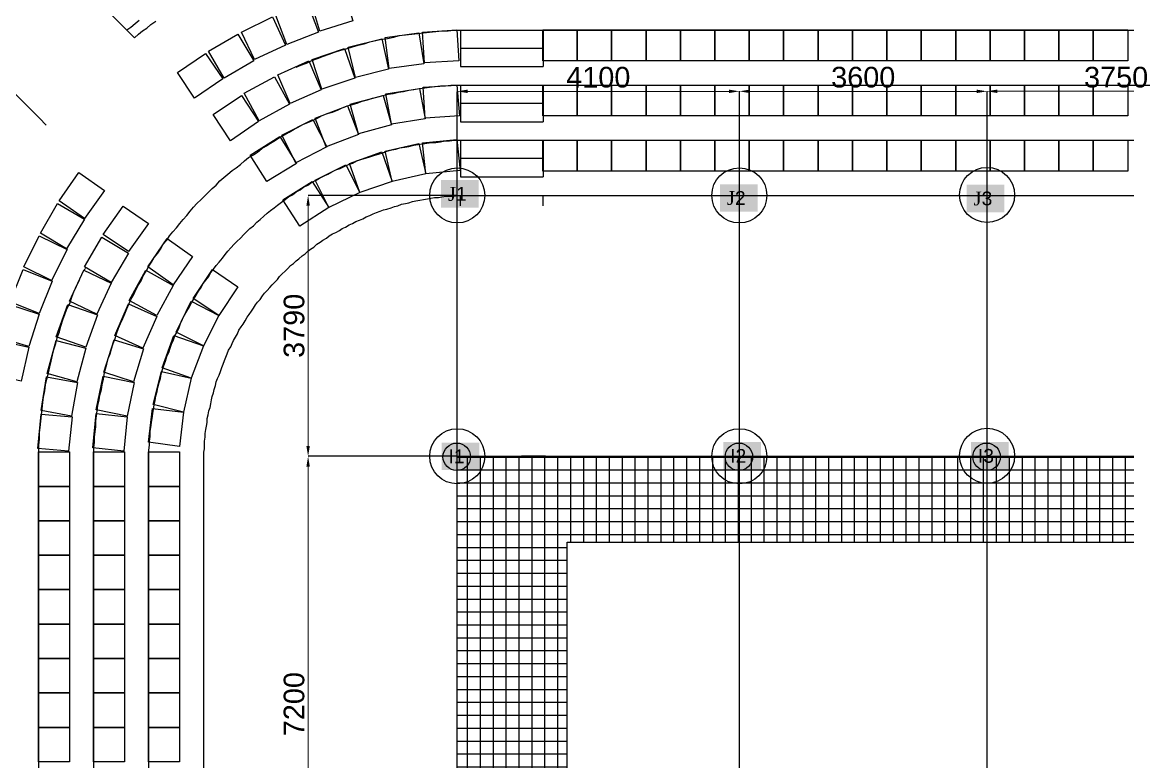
# Model space of a CAD drawing. Header units: millimetres. Extents: x -30921 to 91963, y -65754 to 26853.
# Drawn here: x -21473 to -5404, y 4031 to 14776 of the extents above; entities that cross this region are included whole.
import ezdxf

# ---------------------------------------------------------------- set-up
doc = ezdxf.new("R2010")
doc.units = ezdxf.units.MM
doc.header["$LTSCALE"] = 0.1
doc.header["$MEASUREMENT"] = 0
doc.layers.get('Defpoints').update_dxf_attribs({"linetype": 'CONTINUOUS'})
for name, color, linetype in [('GRADIN ESCALIER', 7, 'CONTINUOUS'), ('GRADINS_FIXES_BAS', 7, 'CONTINUOUS'), ('LOADIST POINTS_ACCROCHES', 7, 'CONTINUOUS'), ('LOADIST POINTS_ACCROCHES_nom', 7, 'CONTINUOUS'), ('SALLE PASSERELLE', 8, 'CONTINUOUS'), ('SALLE PTRES_FACE__LOINTAIN', 100, 'CONTINUOUS'), ('SALLE PTRES_JARDIN_COUR', 90, 'CONTINUOUS')]:
    doc.layers.add(name, color=color, linetype=linetype)
doc.layers.add('LOADIST COTATIONS', color=6, linetype='CONTINUOUS', lineweight=20)
doc.styles.add('Century Gothic (italic)', font='arial.ttf')
doc.styles.get("Standard").update_dxf_attribs({"font": 'ARIALUNI.TTF'})
doc.dimstyles.new('COTATIONS', dxfattribs={"dimtxt": 300, "dimasz": 150, "dimexe": 0.18, "dimexo": 0.0625, "dimgap": 50, "dimtad": 1, "dimdec": 0, "dimzin": 0, "dimdsep": 46, "dimtxsty": 'Century Gothic (italic)', "dimcen": 0.09, "dimclrd": 256, "dimclre": 256, "dimclrt": 256, "dimadec": 0, "dimazin": 0, "dimtfac": 1, "dimtdec": 0, "dimtofl": 0, "dimtmove": 2, "dimatfit": 3, "dimfxl": 0.18, "dimtfillclr": 2, "dimtolj": 1, "dimtzin": 0, "dimlwd": -1, "dimarcsym": 0})

# ---------------------------------------------------------------- blocks, each defined once
blk = doc.blocks.new('*D2')
at = {"layer": 'Defpoints', "color": 0, "linetype": 'Continuous', "transparency": 16777216}
for p in [(-15150, 8470), (-17317, 1270), (-15152, 1270)]:
    blk.add_point(p, dxfattribs=at)
at = {"layer": 'LOADIST COTATIONS', "linetype": 'Continuous', "lineweight": -2, "transparency": 16777216}
for p, q in [((-15150, 8470), (-17317, 8470)), ((-15152, 1270), (-17317, 1270))]:
    blk.add_line(p, q, dxfattribs=at)
at = {"layer": 'LOADIST COTATIONS', "transparency": 16777216}
blk.add_line((-17317, 8320), (-17317, 1420), dxfattribs=at)
at = {"layer": 'LOADIST COTATIONS', "linetype": 'Continuous', "transparency": 16777216}
for points in [[(-17342, 8320), (-17292, 8320), (-17317, 8470)], [(-17342, 1420), (-17292, 1420), (-17317, 1270)]]:
    blk.add_solid(points, dxfattribs=at)
at = {"layer": 'LOADIST COTATIONS', "linetype": 'Continuous', "transparency": 16777216, "insert": (-17520, 4870), "char_height": 300, "attachment_point": 5, "rotation": 90, "style": 'Century Gothic (italic)'}
blk.add_mtext('\\A1;7200', dxfattribs=at)
blk = doc.blocks.new('*D15')
at = {"layer": 'Defpoints', "color": 0, "linetype": 'Continuous', "transparency": 16777216}
for p in [(-17317, 12260), (-15150, 12260), (-15150, 8470)]:
    blk.add_point(p, dxfattribs=at)
at = {"layer": 'LOADIST COTATIONS', "linetype": 'Continuous', "lineweight": -2, "transparency": 16777216}
for p, q in [((-15150, 12260), (-17317, 12260)), ((-15150, 8470), (-17317, 8470))]:
    blk.add_line(p, q, dxfattribs=at)
at = {"layer": 'LOADIST COTATIONS', "transparency": 16777216}
blk.add_line((-17317, 8620), (-17317, 12110), dxfattribs=at)
at = {"layer": 'LOADIST COTATIONS', "linetype": 'Continuous', "transparency": 16777216}
for points in [[(-17342, 12110), (-17292, 12110), (-17317, 12260)], [(-17342, 8620), (-17292, 8620), (-17317, 8470)]]:
    blk.add_solid(points, dxfattribs=at)
at = {"layer": 'LOADIST COTATIONS', "linetype": 'Continuous', "transparency": 16777216, "insert": (-17520, 10365), "char_height": 300, "attachment_point": 5, "rotation": 90, "style": 'Century Gothic (italic)'}
blk.add_mtext('\\A1;3790', dxfattribs=at)
blk = doc.blocks.new('*D16')
at = {"layer": 'Defpoints', "color": 0, "linetype": 'Continuous', "transparency": 16777216}
for p in [(-11050, 13771), (-15150, 12260), (-11050, 12260)]:
    blk.add_point(p, dxfattribs=at)
at = {"layer": 'LOADIST COTATIONS', "linetype": 'Continuous', "lineweight": -2, "transparency": 16777216}
for p, q in [((-15150, 12260), (-15150, 13771)), ((-11050, 12260), (-11050, 13771))]:
    blk.add_line(p, q, dxfattribs=at)
at = {"layer": 'LOADIST COTATIONS', "transparency": 16777216}
blk.add_line((-15000, 13771), (-11200, 13771), dxfattribs=at)
at = {"layer": 'LOADIST COTATIONS', "linetype": 'Continuous', "transparency": 16777216}
for points in [[(-15000, 13796), (-15000, 13746), (-15150, 13771)], [(-11200, 13796), (-11200, 13746), (-11050, 13771)]]:
    blk.add_solid(points, dxfattribs=at)
at = {"layer": 'LOADIST COTATIONS', "linetype": 'Continuous', "transparency": 16777216, "insert": (-13100, 13974), "char_height": 300, "attachment_point": 5, "style": 'Century Gothic (italic)'}
blk.add_mtext('\\A1;4100', dxfattribs=at)
blk = doc.blocks.new('*D17')
at = {"layer": 'Defpoints', "color": 0, "linetype": 'Continuous', "transparency": 16777216}
for p in [(-7450, 13771), (-11050, 12260), (-7450, 12260)]:
    blk.add_point(p, dxfattribs=at)
at = {"layer": 'LOADIST COTATIONS', "linetype": 'Continuous', "lineweight": -2, "transparency": 16777216}
for p, q in [((-11050, 12260), (-11050, 13772)), ((-7450, 12260), (-7450, 13772))]:
    blk.add_line(p, q, dxfattribs=at)
at = {"layer": 'LOADIST COTATIONS', "transparency": 16777216}
blk.add_line((-10900, 13771), (-7600, 13771), dxfattribs=at)
at = {"layer": 'LOADIST COTATIONS', "linetype": 'Continuous', "transparency": 16777216}
for points in [[(-10900, 13796), (-10900, 13746), (-11050, 13771)], [(-7600, 13796), (-7600, 13746), (-7450, 13771)]]:
    blk.add_solid(points, dxfattribs=at)
at = {"layer": 'LOADIST COTATIONS', "linetype": 'Continuous', "transparency": 16777216, "insert": (-9250, 13975), "char_height": 300, "attachment_point": 5, "style": 'Century Gothic (italic)'}
blk.add_mtext('\\A1;3600', dxfattribs=at)
blk = doc.blocks.new('*D18')
at = {"layer": 'Defpoints', "color": 0, "linetype": 'Continuous', "transparency": 16777216}
for p in [(-3700, 13772), (-7450, 12260), (-3700, 12260)]:
    blk.add_point(p, dxfattribs=at)
at = {"layer": 'LOADIST COTATIONS', "linetype": 'Continuous', "lineweight": -2, "transparency": 16777216}
for p, q in [((-7450, 12260), (-7450, 13772)), ((-3700, 12260), (-3700, 13772))]:
    blk.add_line(p, q, dxfattribs=at)
at = {"layer": 'LOADIST COTATIONS', "transparency": 16777216}
blk.add_line((-7300, 13772), (-3850, 13772), dxfattribs=at)
at = {"layer": 'LOADIST COTATIONS', "linetype": 'Continuous', "transparency": 16777216}
for points in [[(-7300, 13797), (-7300, 13747), (-7450, 13772)], [(-3850, 13797), (-3850, 13747), (-3700, 13772)]]:
    blk.add_solid(points, dxfattribs=at)
at = {"layer": 'LOADIST COTATIONS', "linetype": 'Continuous', "transparency": 16777216, "insert": (-5575, 13975), "char_height": 300, "attachment_point": 5, "style": 'Century Gothic (italic)'}
blk.add_mtext('\\A1;3750', dxfattribs=at)

msp = doc.modelspace()

# ---------------------------------------------------------------- hatches: boundary and pattern name
at = {"layer": 'SALLE PASSERELLE', "linetype": 'Continuous'}
h = msp.add_hatch(dxfattribs=at)
h.set_pattern_fill('ANSI37', color=256, scale=1500, angle=45)
h.set_pattern_definition([(90, (-0.13, 21.72), (-187.5, 3e-14), []), (180, (-0.13, 21.72), (-3e-14, -187.5), [])])
h.paths.add_polyline_path([(13548.215, -41696.439), (-13550.129, -41696.142), (-13550.129, 21.876), (13540.028, 21.562)], flags=16)
h.paths.add_polyline_path([(13548.459, -42936.439), (-13550.129, -42936.142), (-13550.129, -48896.142), (13549.628, -48896.438)], flags=16)
h.paths.add_polyline_path([(-13550.129, 1261.876), (13539.785, 1261.876), (13538.615, 7222.562), (-13550.129, 7222.876)], flags=16)
h.paths.add_polyline_path([(15149.871, -50136.124), (-15150.129, -50136.124), (-15150.129, 8462.876), (15138.371, 8462.876)])

# ---------------------------------------------------------------- linework, layer by layer
at = {"layer": 'GRADIN ESCALIER', "color": 7, "linetype": 'Continuous'}
for p, q in [((-19951.628, 14659.876), (-21321.628, 16029.876)), ((-21221.628, 13379.876), (-22591.628, 14749.876)), ((-19951.628, 14659.876), (-19841.628, 14549.876)), ((-19951.628, 14659.876), (-19841.628, 14549.876)), ((-15101.629, 14659.876), (-15101.629, 14129.876)), ((-13901.629, 14659.876), (-13901.629, 14129.876)), ((-15101.629, 14399.876), (-13901.629, 14399.876)), ((-15101.629, 14129.876), (-13901.629, 14129.876)), ((-15101.629, 13859.876), (-15101.629, 13329.876)), ((-13901.629, 13859.876), (-13901.629, 13329.876)), ((-15101.629, 13599.876), (-13901.629, 13599.876)), ((-21221.628, 13379.876), (-21121.628, 13279.876)), ((-15101.629, 13329.876), (-13901.629, 13329.876)), ((-15101.629, 13059.876), (-15101.629, 12529.876)), ((-13901.629, 13059.876), (-13901.629, 12529.876)), ((-15101.629, 12799.876), (-13901.629, 12799.876)), ((-15101.629, 12529.876), (-13901.629, 12529.876)), ((-15101.629, 12109.876), (-15101.629, 12259.876)), ((-13901.629, 12109.876), (-13901.629, 12259.876))]:
    msp.add_line(p, q, dxfattribs=at)
for points in [[(-19771.628, 14799.876), (-19831.628, 14749.876), (-19891.628, 14699.876), (-19951.628, 14659.876), (-19841.628, 14549.876), (-19781.628, 14599.876), (-19721.628, 14649.876), (-19661.628, 14689.876), (-19601.628, 14739.876), (-19531.628, 14789.876)], [(-17491.628, 14119.876), (-17421.628, 14149.876), (-17341.628, 14179.876), (-17261.628, 14219.876), (-17181.628, 14249.876), (-17091.628, 14279.876), (-17011.628, 14309.876), (-16931.628, 14339.876), (-16841.628, 14369.876), (-16761.628, 14389.876), (-16671.628, 14419.876), (-16591.628, 14439.876), (-16501.628, 14459.876), (-16421.628, 14489.876), (-16331.629, 14509.876), (-16251.629, 14529.876), (-16161.629, 14539.876), (-16071.629, 14559.876), (-15991.629, 14579.876), (-15901.629, 14589.876), (-15811.629, 14599.876), (-15721.629, 14609.876), (-15641.629, 14619.876), (-15551.629, 14629.876), (-15461.629, 14639.876), (-15371.629, 14649.876), (-15281.629, 14649.876), (-15201.629, 14659.876), (-15111.629, 14659.876), (-15021.629, 14659.876), (-14941.629, 14659.876), (15038.371, 14659.876)], [(-20431.629, -50000.124), (-20431.629, 8369.876), (-20431.629, 8439.876), (-20431.629, 8519.876), (-20431.629, 8599.876), (-20421.628, 8669.876), (-20421.628, 8749.876), (-20411.628, 8829.876), (-20401.628, 8899.876), (-20401.628, 8979.876), (-20391.628, 9059.876), (-20381.628, 9129.876), (-20371.628, 9209.876), (-20351.628, 9289.876), (-20341.628, 9359.876), (-20321.628, 9439.876), (-20311.628, 9509.876), (-20291.628, 9589.876), (-20281.628, 9659.876), (-20261.628, 9739.876), (-20241.628, 9809.876), (-20221.628, 9889.876), (-20191.628, 9959.876), (-20171.628, 10029.876), (-20151.628, 10109.876), (-20121.628, 10179.876), (-20101.628, 10249.876), (-20071.628, 10329.876), (-20041.628, 10399.876), (-20011.628, 10469.876), (-19981.628, 10539.876), (-19951.628, 10609.876), (-19921.628, 10679.876), (-19891.628, 10749.876), (-19851.628, 10819.876), (-19821.628, 10889.876), (-19781.628, 10959.876), (-19741.628, 11019.876), (-19711.628, 11089.876), (-19671.628, 11159.876), (-19631.628, 11229.876), (-19591.628, 11289.876), (-19551.628, 11359.876), (-19501.628, 11419.876), (-19461.628, 11479.876), (-19421.628, 11549.876), (-19371.628, 11609.876), (-19331.628, 11669.876), (-19281.628, 11729.876), (-19231.628, 11789.876), (-19181.628, 11849.876), (-19131.628, 11909.876), (-19081.628, 11969.876), (-19031.628, 12029.876), (-18981.628, 12089.876), (-18931.628, 12139.876), (-18871.628, 12199.876), (-18821.628, 12249.876), (-18761.628, 12309.876), (-18711.628, 12359.876), (-18651.628, 12409.876), (-18601.628, 12469.876), (-18541.628, 12519.876), (-18481.628, 12569.876), (-18421.628, 12619.876), (-18361.628, 12659.876), (-18301.628, 12709.876), (-18241.628, 12759.876), (-18181.628, 12809.876), (-18111.628, 12849.876), (-18051.628, 12889.876), (-17991.628, 12939.876), (-17921.628, 12979.876), (-17861.628, 13019.876), (-17791.628, 13059.876), (-17731.628, 13099.876), (-17661.628, 13139.876), (-17591.628, 13179.876), (-17521.628, 13219.876), (-17461.628, 13249.876), (-17391.628, 13289.876), (-17321.628, 13319.876), (-17251.628, 13349.876), (-17181.628, 13379.876), (-17111.628, 13419.876), (-17041.628, 13449.876), (-16961.628, 13469.876), (-16891.628, 13499.876), (-16821.628, 13529.876), (-16751.628, 13559.876), (-16671.628, 13579.876), (-16601.628, 13599.876), (-16531.628, 13629.876), (-16451.628, 13649.876), (-16381.629, 13669.876), (-16301.629, 13689.876), (-16231.629, 13709.876), (-16151.629, 13729.876), (-16081.629, 13739.876), (-16001.629, 13759.876), (-15931.629, 13769.876), (-15851.629, 13789.876), (-15781.629, 13799.876), (-15701.629, 13809.876), (-15621.629, 13819.876), (-15551.629, 13829.876), (-15471.629, 13839.876), (-15391.629, 13849.876), (-15321.629, 13849.876), (-15241.629, 13859.876), (-15161.629, 13859.876), (-15081.629, 13859.876), (-15011.629, 13859.876), (-14941.629, 13859.876), (15038.371, 13859.876)], [(-19631.628, -50000.124), (-19631.628, 8369.876), (-19631.628, 8429.876), (-19631.628, 8499.876), (-19631.628, 8559.876), (-19621.628, 8629.876), (-19621.628, 8689.876), (-19611.628, 8759.876), (-19611.628, 8829.876), (-19601.628, 8889.876), (-19591.628, 8959.876), (-19581.628, 9019.876), (-19571.628, 9089.876), (-19561.628, 9149.876), (-19551.628, 9219.876), (-19541.628, 9279.876), (-19531.628, 9349.876), (-19511.628, 9409.876), (-19501.628, 9469.876), (-19481.628, 9539.876), (-19461.628, 9599.876), (-19451.628, 9669.876), (-19431.628, 9729.876), (-19411.628, 9789.876), (-19391.628, 9849.876), (-19371.628, 9919.876), (-19341.628, 9979.876), (-19321.628, 10039.876), (-19301.628, 10099.876), (-19271.628, 10159.876), (-19251.628, 10219.876), (-19221.628, 10279.876), (-19191.628, 10339.876), (-19171.628, 10399.876), (-19141.628, 10459.876), (-19111.628, 10519.876), (-19081.628, 10579.876), (-19041.628, 10639.876), (-19011.628, 10699.876), (-18981.628, 10749.876), (-18941.628, 10809.876), (-18911.628, 10869.876), (-18871.628, 10919.876), (-18841.628, 10979.876), (-18801.628, 11029.876), (-18761.628, 11079.876), (-18731.628, 11139.876), (-18691.628, 11189.876), (-18651.628, 11239.876), (-18611.628, 11289.876), (-18561.628, 11349.876), (-18521.628, 11399.876), (-18481.628, 11449.876), (-18441.628, 11499.876), (-18391.628, 11549.876), (-18351.628, 11589.876), (-18301.628, 11639.876), (-18251.628, 11689.876), (-18211.628, 11729.876), (-18161.628, 11779.876), (-18111.628, 11819.876), (-18061.628, 11869.876), (-18011.628, 11909.876), (-17961.628, 11959.876), (-17911.628, 11999.876), (-17861.628, 12039.876), (-17811.628, 12079.876), (-17761.628, 12119.876), (-17701.628, 12159.876), (-17651.628, 12199.876), (-17601.628, 12239.876), (-17541.628, 12269.876), (-17491.628, 12309.876), (-17431.628, 12339.876), (-17381.628, 12379.876), (-17321.628, 12409.876), (-17261.628, 12449.876), (-17201.628, 12479.876), (-17151.628, 12509.876), (-17091.628, 12539.876), (-17031.628, 12569.876), (-16971.628, 12599.876), (-16911.628, 12629.876), (-16851.628, 12649.876), (-16791.628, 12679.876), (-16731.628, 12709.876), (-16671.628, 12729.876), (-16611.628, 12759.876), (-16551.628, 12779.876), (-16481.628, 12799.876), (-16421.628, 12819.876), (-16361.629, 12839.876), (-16291.629, 12859.876), (-16231.629, 12879.876), (-16171.629, 12899.876), (-16101.629, 12919.876), (-16041.629, 12929.876), (-15981.629, 12949.876), (-15911.629, 12959.876), (-15851.629, 12969.876), (-15781.629, 12989.876), (-15721.629, 12999.876), (-15651.629, 13009.876), (-15591.629, 13019.876), (-15521.629, 13029.876), (-15461.629, 13029.876), (-15391.629, 13039.876), (-15331.629, 13049.876), (-15261.629, 13049.876), (-15191.629, 13059.876), (-15131.629, 13059.876), (-15061.629, 13059.876), (-15001.629, 13059.876), (-14931.629, 13059.876), (15028.371, 13059.876)], [(-18831.628, -50000.124), (-18831.628, 8369.876), (-18831.628, 8419.876), (-18831.628, 8469.876), (-18831.628, 8529.876), (-18821.628, 8579.876), (-18821.628, 8639.876), (-18821.628, 8689.876), (-18811.628, 8749.876), (-18811.628, 8799.876), (-18801.628, 8859.876), (-18791.628, 8909.876), (-18781.628, 8959.876), (-18781.628, 9019.876), (-18771.628, 9069.876), (-18761.628, 9129.876), (-18741.628, 9179.876), (-18731.628, 9229.876), (-18721.628, 9289.876), (-18711.628, 9339.876), (-18691.628, 9389.876), (-18681.628, 9439.876), (-18661.628, 9499.876), (-18651.628, 9549.876), (-18631.628, 9599.876), (-18611.628, 9649.876), (-18591.628, 9699.876), (-18571.628, 9759.876), (-18551.628, 9809.876), (-18531.628, 9859.876), (-18511.628, 9909.876), (-18491.628, 9959.876), (-18471.628, 10009.876), (-18441.628, 10059.876), (-18421.628, 10109.876), (-18401.628, 10149.876), (-18371.628, 10199.876), (-18341.628, 10249.876), (-18321.628, 10299.876), (-18291.628, 10349.876), (-18261.628, 10389.876), (-18231.628, 10439.876), (-18201.628, 10489.876), (-18171.628, 10529.876), (-18141.628, 10579.876), (-18111.628, 10619.876), (-18081.628, 10669.876), (-18051.628, 10709.876), (-18011.628, 10749.876), (-17981.628, 10799.876), (-17951.628, 10839.876), (-17911.628, 10879.876), (-17871.628, 10919.876), (-17841.628, 10959.876), (-17801.628, 10999.876), (-17761.628, 11039.876), (-17731.628, 11079.876), (-17691.628, 11119.876), (-17651.628, 11159.876), (-17611.628, 11199.876), (-17571.628, 11239.876), (-17531.628, 11269.876), (-17491.628, 11309.876), (-17451.628, 11339.876), (-17401.628, 11379.876), (-17361.628, 11409.876), (-17321.628, 11449.876), (-17281.628, 11479.876), (-17231.628, 11509.876), (-17191.628, 11549.876), (-17141.628, 11579.876), (-17101.628, 11609.876), (-17051.628, 11639.876), (-17011.628, 11669.876), (-16961.628, 11699.876), (-16911.628, 11719.876), (-16861.628, 11749.876), (-16821.628, 11779.876), (-16771.628, 11799.876), (-16721.628, 11829.876), (-16671.628, 11849.876), (-16621.628, 11879.876), (-16571.628, 11899.876), (-16521.628, 11919.876), (-16471.628, 11949.876), (-16421.628, 11969.876), (-16371.629, 11989.876), (-16321.629, 12009.876), (-16271.629, 12029.876), (-16221.629, 12049.876), (-16171.629, 12059.876), (-16111.629, 12079.876), (-16061.629, 12099.876), (-16011.629, 12109.876), (-15961.629, 12129.876), (-15901.629, 12139.876), (-15851.629, 12149.876), (-15801.629, 12169.876), (-15751.629, 12179.876), (-15691.629, 12189.876), (-15641.629, 12199.876), (-15581.629, 12209.876), (-15531.629, 12219.876), (-15481.629, 12229.876), (-15421.629, 12229.876), (-15371.629, 12239.876), (-15311.629, 12249.876), (-15261.629, 12249.876), (-15201.629, 12249.876), (-15151.629, 12259.876), (-15091.629, 12259.876), (-15041.629, 12259.876), (-14991.629, 12259.876), (-14931.629, 12259.876), (15028.371, 12259.876)], [(-20631.628, 11059.876), (-20611.628, 11099.876), (-20571.628, 11179.876), (-20551.628, 11199.876)], [(-21231.629, -50010.124), (-21231.629, 8369.876), (-21231.629, 8449.876), (-21231.629, 8539.876), (-21231.629, 8629.876), (-21221.628, 8719.876), (-21221.628, 8809.876), (-21211.628, 8889.876), (-21201.628, 8979.876), (-21191.628, 9069.876), (-21181.628, 9159.876), (-21171.628, 9249.876), (-21161.628, 9329.876), (-21141.628, 9419.876), (-21131.628, 9509.876), (-21111.628, 9589.876), (-21091.628, 9679.876), (-21071.628, 9769.876), (-21051.628, 9849.876), (-21031.628, 9939.876), (-21011.628, 10019.876), (-20981.628, 10109.876), (-20961.628, 10189.876), (-20931.629, 10279.876), (-20911.628, 10359.876), (-20881.628, 10449.876), (-20851.628, 10529.876), (-20821.628, 10609.876), (-20781.628, 10689.876), (-20751.628, 10779.876), (-20721.628, 10859.876), (-20681.628, 10939.876), (-20641.628, 11019.876), (-20631.628, 11059.876)]]:
    msp.add_lwpolyline(points, dxfattribs=at)
at = {"layer": 'GRADINS_FIXES_BAS', "color": 7, "linetype": 'Continuous'}
for points in [[(-16796.628, 15222.876), (-16666.628, 14792.876), (-17146.628, 14642.876), (-17276.628, 15082.876)], [(-17326.628, 15052.876), (-17166.628, 14632.876), (-17626.628, 14452.876), (-17786.628, 14872.876)], [(-17836.628, 14852.876), (-17646.628, 14442.876), (-18096.628, 14232.876), (-18286.628, 14632.876)], [(-15706.629, 14622.876), (-15636.629, 14172.876), (-16136.629, 14102.876), (-16196.629, 14552.876)], [(-15156.629, 14662.876), (-15126.629, 14212.876), (-15626.629, 14182.876), (-15656.629, 14632.876)], [(-13406.629, 14662.876), (-13406.629, 14212.876), (-13906.629, 14212.876), (-13906.629, 14662.876)], [(-12906.629, 14662.876), (-12906.629, 14212.876), (-13406.629, 14212.876), (-13406.629, 14662.876)], [(-12406.629, 14662.876), (-12406.629, 14212.876), (-12906.629, 14212.876), (-12906.629, 14662.876)], [(-11906.629, 14662.876), (-11906.629, 14212.876), (-12406.629, 14212.876), (-12406.629, 14662.876)], [(-11406.629, 14662.876), (-11406.629, 14212.876), (-11906.629, 14212.876), (-11906.629, 14662.876)], [(-10906.629, 14662.876), (-10906.629, 14212.876), (-11406.629, 14212.876), (-11406.629, 14662.876)], [(-10406.629, 14662.876), (-10406.629, 14212.876), (-10906.629, 14212.876), (-10906.629, 14662.876)], [(-9906.629, 14662.876), (-9906.629, 14212.876), (-10406.629, 14212.876), (-10406.629, 14662.876)], [(-9406.629, 14662.876), (-9406.629, 14212.876), (-9906.629, 14212.876), (-9906.629, 14662.876)], [(-8906.629, 14662.876), (-8906.629, 14212.876), (-9406.629, 14212.876), (-9406.629, 14662.876)], [(-8406.629, 14662.876), (-8406.629, 14212.876), (-8906.629, 14212.876), (-8906.629, 14662.876)], [(-7906.629, 14662.876), (-7906.629, 14212.876), (-8406.629, 14212.876), (-8406.629, 14662.876)], [(-7406.629, 14662.876), (-7406.629, 14212.876), (-7906.629, 14212.876), (-7906.629, 14662.876)], [(-6906.629, 14662.876), (-6906.629, 14212.876), (-7406.629, 14212.876), (-7406.629, 14662.876)], [(-6406.629, 14662.876), (-6406.629, 14212.876), (-6906.629, 14212.876), (-6906.629, 14662.876)], [(-5906.629, 14662.876), (-5906.629, 14212.876), (-6406.629, 14212.876), (-6406.629, 14662.876)], [(-5406.629, 14662.876), (-5406.629, 14212.876), (-5906.629, 14212.876), (-5906.629, 14662.876)], [(-18336.628, 14602.876), (-18106.628, 14212.876), (-18536.628, 13962.876), (-18766.628, 14352.876)], [(-16246.629, 14532.876), (-16146.629, 14092.876), (-16626.628, 13972.876), (-16736.628, 14412.876)], [(-18806.628, 14322.876), (-18556.628, 13952.876), (-18966.628, 13672.876), (-19216.628, 14042.876)], [(-16786.628, 14392.876), (-16636.628, 13962.876), (-17116.628, 13802.876), (-17256.628, 14232.876)], [(-17306.628, 14212.876), (-17126.628, 13792.876), (-17576.628, 13592.876), (-17756.628, 14012.876)], [(-17806.628, 13982.876), (-17586.628, 13582.876), (-18026.628, 13342.876), (-18246.628, 13742.876)], [(-15156.629, 13862.876), (-15116.629, 13412.876), (-15616.629, 13382.876), (-15646.629, 13832.876)], [(-13406.629, 13862.876), (-13406.629, 13412.876), (-13906.629, 13412.876), (-13906.629, 13862.876)], [(-12906.629, 13862.876), (-12906.629, 13412.876), (-13406.629, 13412.876), (-13406.629, 13862.876)], [(-12406.629, 13862.876), (-12406.629, 13412.876), (-12906.629, 13412.876), (-12906.629, 13862.876)], [(-11906.629, 13862.876), (-11906.629, 13412.876), (-12406.629, 13412.876), (-12406.629, 13862.876)], [(-11406.629, 13862.876), (-11406.629, 13412.876), (-11906.629, 13412.876), (-11906.629, 13862.876)], [(-10906.629, 13862.876), (-10906.629, 13412.876), (-11406.629, 13412.876), (-11406.629, 13862.876)], [(-10406.629, 13862.876), (-10406.629, 13412.876), (-10906.629, 13412.876), (-10906.629, 13862.876)], [(-9906.629, 13862.876), (-9906.629, 13412.876), (-10406.629, 13412.876), (-10406.629, 13862.876)], [(-9406.629, 13862.876), (-9406.629, 13412.876), (-9906.629, 13412.876), (-9906.629, 13862.876)], [(-8906.629, 13862.876), (-8906.629, 13412.876), (-9406.629, 13412.876), (-9406.629, 13862.876)], [(-8406.629, 13862.876), (-8406.629, 13412.876), (-8906.629, 13412.876), (-8906.629, 13862.876)], [(-7906.629, 13862.876), (-7906.629, 13412.876), (-8406.629, 13412.876), (-8406.629, 13862.876)], [(-7406.629, 13862.876), (-7406.629, 13412.876), (-7906.629, 13412.876), (-7906.629, 13862.876)], [(-6906.629, 13862.876), (-6906.629, 13412.876), (-7406.629, 13412.876), (-7406.629, 13862.876)], [(-6406.629, 13862.876), (-6406.629, 13412.876), (-6906.629, 13412.876), (-6906.629, 13862.876)], [(-5906.629, 13862.876), (-5906.629, 13412.876), (-6406.629, 13412.876), (-6406.629, 13862.876)], [(-5406.629, 13862.876), (-5406.629, 13412.876), (-5906.629, 13412.876), (-5906.629, 13862.876)], [(-18286.628, 13712.876), (-18036.628, 13332.876), (-18446.628, 13052.876), (-18696.628, 13432.876)], [(-16226.629, 13712.876), (-16106.629, 13282.876), (-16586.628, 13152.876), (-16706.628, 13582.876)], [(-15696.629, 13812.876), (-15616.629, 13372.876), (-16106.629, 13292.876), (-16186.629, 13732.876)], [(-16746.628, 13562.876), (-16586.628, 13142.876), (-17056.628, 12962.876), (-17216.628, 13382.876)], [(-17246.628, 13362.876), (-17046.628, 12962.876), (-17496.628, 12732.876), (-17696.628, 13132.876)], [(-17726.628, 13112.876), (-17486.628, 12722.876), (-17916.628, 12462.876), (-18156.628, 12842.876)], [(-15156.629, 13072.876), (-15106.629, 12622.876), (-15606.629, 12572.876), (-15656.629, 13022.876)], [(-13406.629, 13062.876), (-13406.629, 12612.876), (-13906.629, 12612.876), (-13906.629, 13062.876)], [(-12906.629, 13062.876), (-12906.629, 12612.876), (-13406.629, 12612.876), (-13406.629, 13062.876)], [(-12406.629, 13062.876), (-12406.629, 12612.876), (-12906.629, 12612.876), (-12906.629, 13062.876)], [(-11906.629, 13062.876), (-11906.629, 12612.876), (-12406.629, 12612.876), (-12406.629, 13062.876)], [(-11406.629, 13062.876), (-11406.629, 12612.876), (-11906.629, 12612.876), (-11906.629, 13062.876)], [(-10906.629, 13062.876), (-10906.629, 12612.876), (-11406.629, 12612.876), (-11406.629, 13062.876)], [(-10406.629, 13062.876), (-10406.629, 12612.876), (-10906.629, 12612.876), (-10906.629, 13062.876)], [(-9906.629, 13062.876), (-9906.629, 12612.876), (-10406.629, 12612.876), (-10406.629, 13062.876)], [(-9406.629, 13062.876), (-9406.629, 12612.876), (-9906.629, 12612.876), (-9906.629, 13062.876)], [(-8906.629, 13062.876), (-8906.629, 12612.876), (-9406.629, 12612.876), (-9406.629, 13062.876)], [(-8406.629, 13062.876), (-8406.629, 12612.876), (-8906.629, 12612.876), (-8906.629, 13062.876)], [(-7906.629, 13062.876), (-7906.629, 12612.876), (-8406.629, 12612.876), (-8406.629, 13062.876)], [(-7406.629, 13062.876), (-7406.629, 12612.876), (-7906.629, 12612.876), (-7906.629, 13062.876)], [(-6906.629, 13062.876), (-6906.629, 12612.876), (-7406.629, 12612.876), (-7406.629, 13062.876)], [(-6406.629, 13062.876), (-6406.629, 12612.876), (-6906.629, 12612.876), (-6906.629, 13062.876)], [(-5906.629, 13062.876), (-5906.629, 12612.876), (-6406.629, 12612.876), (-6406.629, 13062.876)], [(-5406.629, 13062.876), (-5406.629, 12612.876), (-5906.629, 12612.876), (-5906.629, 13062.876)], [(-16246.629, 12892.876), (-16096.629, 12462.876), (-16566.628, 12302.876), (-16716.628, 12722.876)], [(-15706.629, 13012.876), (-15606.629, 12572.876), (-16096.629, 12462.876), (-16196.629, 12902.876)], [(-16766.628, 12702.876), (-16566.628, 12302.876), (-17016.628, 12082.876), (-17216.628, 12482.876)], [(-20646.628, 12592.876), (-20276.628, 12332.876), (-20566.628, 11922.876), (-20936.628, 12182.876)], [(-17256.628, 12462.876), (-17016.628, 12082.876), (-17436.628, 11812.876), (-17686.628, 12192.876)], [(-20956.628, 12142.876), (-20566.628, 11912.876), (-20826.628, 11482.876), (-21206.628, 11712.876)], [(-20006.628, 12102.876), (-19636.628, 11852.876), (-19926.628, 11442.876), (-20296.628, 11692.876)], [(-21226.628, 11672.876), (-20816.628, 11472.876), (-21046.628, 11022.876), (-21446.628, 11222.876)], [(-20316.628, 11652.876), (-19926.628, 11422.876), (-20176.628, 10992.876), (-20566.628, 11222.876)], [(-19366.628, 11632.876), (-18996.628, 11372.876), (-19276.628, 10962.876), (-19646.628, 11222.876)], [(-21456.628, 11182.876), (-21036.628, 11012.876), (-21226.628, 10542.876), (-21646.628, 10712.876)], [(-20576.628, 11172.876), (-20176.628, 10982.876), (-20386.628, 10532.876), (-20786.629, 10722.876)], [(-19676.628, 11172.876), (-19276.628, 10952.876), (-19516.628, 10512.876), (-19916.628, 10732.876)], [(-18706.628, 11182.876), (-18336.628, 10932.876), (-18616.628, 10512.876), (-18986.628, 10762.876)], [(-21656.628, 10672.876), (-21226.628, 10532.876), (-21376.628, 10062.876), (-21806.628, 10192.876)], [(-20806.628, 10672.876), (-20376.628, 10522.876), (-20546.628, 10052.876), (-20976.628, 10202.876)], [(-19926.628, 10682.876), (-19516.628, 10502.876), (-19716.628, 10042.876), (-20126.628, 10222.876)], [(-19016.628, 10722.876), (-18616.628, 10512.876), (-18836.628, 10072.876), (-19236.628, 10272.876)], [(-21816.628, 10152.876), (-21376.628, 10052.876), (-21486.628, 9562.876), (-21926.628, 9662.876)], [(-20976.628, 10152.876), (-20546.628, 10042.876), (-20676.628, 9552.876), (-21106.628, 9672.876)], [(-20136.628, 10162.876), (-19706.628, 10032.876), (-19856.628, 9552.876), (-20286.628, 9692.876)], [(-19266.628, 10222.876), (-18836.628, 10072.876), (-19016.628, 9602.876), (-19436.628, 9752.876)], [(-19446.628, 9702.876), (-19016.628, 9602.876), (-19126.628, 9112.876), (-19566.628, 9222.876)], [(-21116.628, 9622.876), (-20666.628, 9542.876), (-20756.628, 9052.876), (-21196.628, 9132.876)], [(-20296.628, 9632.876), (-19846.628, 9542.876), (-19946.628, 9052.876), (-20396.628, 9142.876)], [(-19576.628, 9162.876), (-19126.628, 9112.876), (-19186.628, 8612.876), (-19636.628, 8672.876)], [(-21196.628, 9082.876), (-20746.628, 9042.876), (-20796.628, 8542.876), (-21246.628, 8582.876)], [(-20396.628, 9092.876), (-19946.628, 9042.876), (-19996.628, 8542.876), (-20446.628, 8592.876)], [(-21236.628, 8532.876), (-20786.629, 8532.876), (-20786.629, 8032.876), (-21236.628, 8032.876)], [(-20436.628, 8532.876), (-19986.628, 8532.876), (-19986.628, 8032.876), (-20436.628, 8032.876)], [(-19636.628, 8532.876), (-19186.628, 8532.876), (-19186.628, 8032.876), (-19636.628, 8032.876)], [(-21236.628, 8032.876), (-20786.629, 8032.876), (-20786.629, 7532.876), (-21236.628, 7532.876)], [(-20436.628, 8032.876), (-19986.628, 8032.876), (-19986.628, 7532.876), (-20436.628, 7532.876)], [(-19636.628, 8032.876), (-19186.628, 8032.876), (-19186.628, 7532.876), (-19636.628, 7532.876)], [(-21236.628, 7532.876), (-20786.629, 7532.876), (-20786.629, 7032.876), (-21236.628, 7032.876)], [(-20436.628, 7532.876), (-19986.628, 7532.876), (-19986.628, 7032.876), (-20436.628, 7032.876)], [(-19636.628, 7532.876), (-19186.628, 7532.876), (-19186.628, 7032.876), (-19636.628, 7032.876)], [(-21236.628, 7032.876), (-20786.629, 7032.876), (-20786.629, 6532.876), (-21236.628, 6532.876)], [(-20436.628, 7032.876), (-19986.628, 7032.876), (-19986.628, 6532.876), (-20436.628, 6532.876)], [(-19636.628, 7032.876), (-19186.628, 7032.876), (-19186.628, 6532.876), (-19636.628, 6532.876)], [(-21236.628, 6532.876), (-20786.629, 6532.876), (-20786.629, 6032.876), (-21236.628, 6032.876)], [(-20436.628, 6532.876), (-19986.628, 6532.876), (-19986.628, 6032.876), (-20436.628, 6032.876)], [(-19636.628, 6532.876), (-19186.628, 6532.876), (-19186.628, 6032.876), (-19636.628, 6032.876)], [(-21236.628, 6032.876), (-20786.629, 6032.876), (-20786.629, 5532.876), (-21236.628, 5532.876)], [(-20436.628, 6032.876), (-19986.628, 6032.876), (-19986.628, 5532.876), (-20436.628, 5532.876)], [(-19636.628, 6032.876), (-19186.628, 6032.876), (-19186.628, 5532.876), (-19636.628, 5532.876)], [(-21236.628, 5532.876), (-20786.629, 5532.876), (-20786.629, 5032.876), (-21236.628, 5032.876)], [(-20436.628, 5532.876), (-19986.628, 5532.876), (-19986.628, 5032.876), (-20436.628, 5032.876)], [(-19636.628, 5532.876), (-19186.628, 5532.876), (-19186.628, 5032.876), (-19636.628, 5032.876)], [(-21236.628, 5032.876), (-20786.629, 5032.876), (-20786.629, 4532.876), (-21236.628, 4532.876)], [(-20436.628, 5032.876), (-19986.628, 5032.876), (-19986.628, 4532.876), (-20436.628, 4532.876)], [(-19636.628, 5032.876), (-19186.628, 5032.876), (-19186.628, 4532.876), (-19636.628, 4532.876)], [(-21236.628, 4532.876), (-20786.629, 4532.876), (-20786.629, 4032.876), (-21236.628, 4032.876)], [(-20436.628, 4532.876), (-19986.628, 4532.876), (-19986.628, 4032.876), (-20436.628, 4032.876)], [(-19636.628, 4532.876), (-19186.628, 4532.876), (-19186.628, 4032.876), (-19636.628, 4032.876)]]:
    msp.add_lwpolyline(points, close=True, dxfattribs=at)
at = {"layer": 'LOADIST POINTS_ACCROCHES', "color": 150, "linetype": 'Continuous'}
for centre, radius in [((-15150.129, 12259.876), 400), ((-11050.129, 12259.876), 400), ((-7450.134, 12266.876), 400), ((-15150.129, 8469.876), 400), ((-11050.129, 8469.876), 400), ((-7450.134, 8476.876), 400), ((-15156.743, 8462.626), 200), ((-11056.743, 8462.626), 200), ((-7456.743, 8462.626), 200)]:
    msp.add_circle(centre, radius, dxfattribs=at)
at = {"layer": 'SALLE PASSERELLE', "linetype": 'Continuous'}
for p, q in [((-15150.129, -50136.124), (-15150.129, 8462.876)), ((-15150.129, 8462.876), (15138.371, 8462.876)), ((-13550.129, 7222.876), (13538.615, 7222.562)), ((-13550.129, 1261.876), (-13550.129, 7222.876))]:
    msp.add_line(p, q, dxfattribs=at)
at = {"layer": 'SALLE PTRES_FACE__LOINTAIN', "linetype": 'Continuous'}
for p, q in [((-15150.129, -53890.124), (-15150.129, 12259.876)), ((-11041.607, -53900.124), (-11050.129, 12259.876)), ((-7450.134, -53900.124), (-7450.134, 12259.876)), ((-13866.928, 8473.876), (-14216.129, 8473.876)), ((-13866.928, 8473.876), (-14216.129, 8473.876))]:
    msp.add_line(p, q, dxfattribs=at)
at = {"layer": 'SALLE PTRES_JARDIN_COUR', "linetype": 'Continuous'}
for p, q in [((-15151.629, 12259.876), (15149.871, 12259.876)), ((-15151.629, 8469.876), (15149.871, 8469.876))]:
    msp.add_line(p, q, dxfattribs=at)

# ---------------------------------------------------------------- texts
at = {"layer": 'LOADIST POINTS_ACCROCHES_nom', "linetype": 'Continuous', "char_height": 200, "width": 348.2696, "attachment_point": 1, "bg_fill": 1, "box_fill_scale": 1.5, "bg_fill_color": 2, "bg_fill_transparency": 0}
for s, insert in [('{\\f@Batang|b0|i0|c129|p18;J}1', (-15284.94, 12381.21)), ('{\\f@Batang|b0|i0|c129|p18;J}2', (-11231.416, 12321.87)), ('{\\f@Batang|b0|i0|c129|p18;J}3', (-7646.933, 12315.378)), ('I1', (-15276.728, 8568.732)), ('I2', (-11183.24, 8575.258)), ('I3', (-7583.733, 8575.752))]:
    msp.add_mtext(s, dxfattribs=dict(at, insert=insert))

# ---------------------------------------------------------------- dimensions: what is measured, and where the dimension line sits
at = {"layer": 'LOADIST COTATIONS', "color": 7, "linetype": 'Continuous'}
for base, p1, p2, picture, middle in [((-11050.129, 13771.22), (-15150.129, 12259.876), (-11050.129, 12260.404), '*D16', (-13100.129, 13974.392)), ((-7450.134, 13771.4), (-11050.129, 12259.876), (-7450.134, 12259.876), '*D17', (-9250.131, 13974.674)), ((-3700.129, 13771.58), (-7450.134, 12259.938), (-3700.129, 12259.938), '*D18', (-5575.131, 13974.854))]:
    dim = msp.add_linear_dim(base=base, p1=p1, p2=p2, dimstyle='COTATIONS', dxfattribs=at)
    dim.commit()
    dim.dimension.update_dxf_attribs({"geometry": picture, "text_midpoint": middle})
for base, p2, picture, middle in [((-17316.904, 12259.876), (-15150.129, 12259.876), '*D15', (-17520.178, 10364.876)), ((-17316.904, 1269.876), (-15151.629, 1269.876), '*D2', (-17520.076, 4869.876))]:
    dim = msp.add_linear_dim(base=base, p1=(-15150.129, 8469.876), p2=p2, angle=90, dimstyle='COTATIONS', dxfattribs=at)
    dim.commit()
    dim.dimension.update_dxf_attribs({"geometry": picture, "text_midpoint": middle})

doc.saveas('drawing.dxf')
